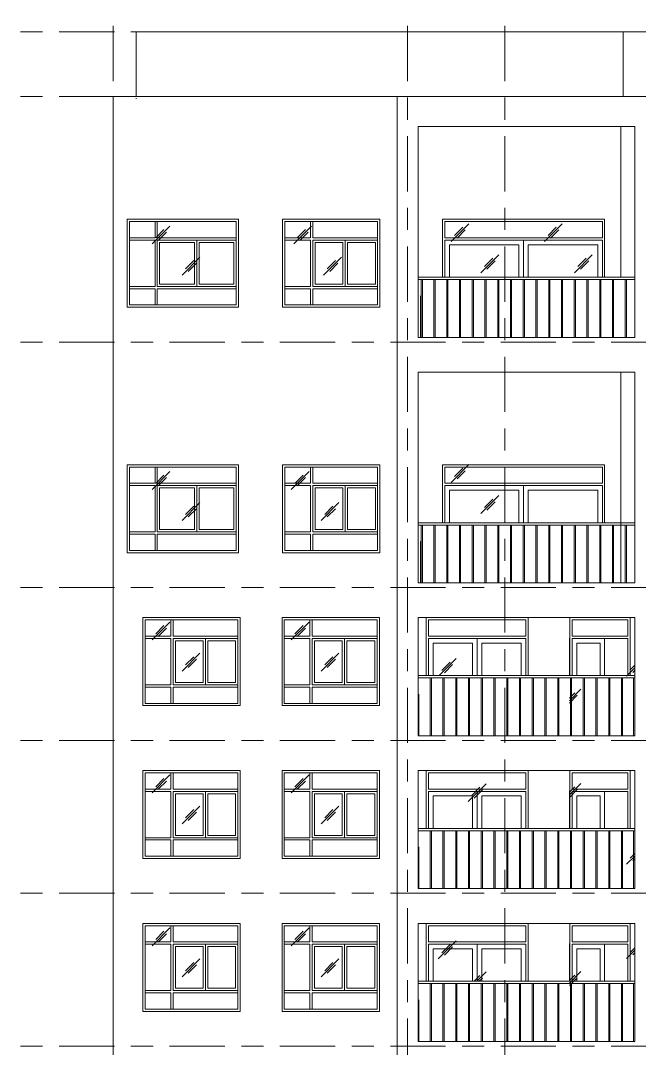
# Model space of a CAD drawing. Header units: millimetres. Extents: x -2100 to 124761, y -10432 to 93550.
# Drawn here: x -2000 to 11350, y 71350 to 93540 of the extents above; entities that cross this region are included whole.
import ezdxf
from ezdxf.xclip import XClip

# ---------------------------------------------------------------- set-up
doc = ezdxf.new("R2010")
doc.units = ezdxf.units.MM
doc.header["$XCLIPFRAME"] = 0
doc.linetypes.add('Centre', pattern=[31.75, 6.35, -4.7625, 15.875, -4.7625])
for name, color, linetype, lineweight in [('CUA', 31, 'Continuous', 9), ('KINH', 152, 'Continuous', 5), ('NET THAY 1', 41, 'Continuous', 5), ('NET THAY 2', 55, 'Continuous', 5), ('NET-THAY', 2, 'Continuous', 9), ('TRUC', 225, 'Continuous', 5)]:
    doc.layers.add(name, color=color, linetype=linetype, lineweight=lineweight)

# ---------------------------------------------------------------- blocks, each defined once
blk = doc.blocks.new('X-PHONG NGU 2 - X-PHONG NGU 2400-1759959-MẶT ĐỨNG TRỤC A-Q')
at = {"layer": 'CUA'}
for p, q in [((300, 84000), (300, 82100)), ((2700, 84000), (300, 84000)), ((350, 83950), (2650, 83950)), ((350, 82150), (350, 83950)), ((950, 83950), (900, 83950)), ((900, 83950), (900, 83600)), ((950, 83600), (950, 83950)), ((2650, 83950), (2650, 82150)), ((2700, 82100), (2700, 84000)), ((900, 83600), (350, 83600)), ((350, 83600), (350, 83550)), ((350, 83550), (900, 83550)), ((900, 83550), (900, 82550)), ((2650, 83600), (950, 83600)), ((950, 82550), (950, 83550)), ((950, 83550), (2650, 83550)), ((1800, 83550), (950, 83550)), ((950, 83550), (950, 82550)), ((1000, 82600), (1000, 83500)), ((1000, 83500), (1750, 83500)), ((1750, 83500), (1750, 82600)), ((1800, 82550), (1800, 83550)), ((1850, 83500), (2600, 83500)), ((1850, 82600), (1850, 83500)), ((2600, 83500), (2600, 82600)), ((2650, 83550), (2650, 83600)), ((900, 82550), (350, 82550)), ((350, 82550), (350, 82500)), ((2650, 82550), (950, 82550)), ((950, 82550), (1800, 82550)), ((1750, 82600), (1000, 82600)), ((2600, 82600), (1850, 82600)), ((2650, 82500), (2650, 82550)), ((350, 82500), (900, 82500)), ((900, 82500), (900, 82150)), ((950, 82150), (950, 82500)), ((950, 82500), (2650, 82500)), ((2650, 82150), (350, 82150)), ((900, 82150), (950, 82150)), ((300, 82100), (2700, 82100))]:
    blk.add_line(p, q, dxfattribs=at)
blk = doc.blocks.new('X-PHONG NGU 2 - X-PHONG NGU 2_Recovery_-1759957-MẶT ĐỨNG TRỤC A-Q')
at = {"layer": 'CUA'}
for p, q in [((3653, 84100), (3653, 82200)), ((5753, 84100), (3653, 84100)), ((3703, 84050), (5703, 84050)), ((3703, 82250), (3703, 84050)), ((4303, 84050), (4253, 84050)), ((4253, 84050), (4253, 83700)), ((4303, 83700), (4303, 84050)), ((5703, 84050), (5703, 82250)), ((5753, 82200), (5753, 84100)), ((4253, 83700), (3703, 83700)), ((3703, 83700), (3703, 83650)), ((5703, 83700), (4303, 83700)), ((5703, 83650), (5703, 83700)), ((3703, 83650), (4253, 83650)), ((4253, 83650), (4253, 82650)), ((5003, 83650), (4303, 83650)), ((4303, 83650), (4303, 82650)), ((4303, 82650), (4303, 83650)), ((4303, 83650), (5703, 83650)), ((4353, 82700), (4353, 83600)), ((4353, 83600), (4953, 83600)), ((4953, 83600), (4953, 82700)), ((5003, 82650), (5003, 83650)), ((5053, 83600), (5653, 83600)), ((5053, 82700), (5053, 83600)), ((5653, 83600), (5653, 82700)), ((4253, 82650), (3703, 82650)), ((3703, 82650), (3703, 82600)), ((3703, 82600), (4253, 82600)), ((4253, 82600), (4253, 82250)), ((4303, 82650), (5003, 82650)), ((5703, 82650), (4303, 82650)), ((4303, 82250), (4303, 82600)), ((4303, 82600), (5703, 82600)), ((4953, 82700), (4353, 82700)), ((5653, 82700), (5053, 82700)), ((5703, 82600), (5703, 82650)), ((3653, 82200), (5753, 82200)), ((5703, 82250), (3703, 82250)), ((4253, 82250), (4303, 82250))]:
    blk.add_line(p, q, dxfattribs=at)
blk = doc.blocks.new('Railing - 25mm-V61-MẶT ĐỨNG TRỤC A-Q')
at = {"layer": 'NET THAY 2'}
blk.add_line((30025, 87600), (30025, 86700), dxfattribs=at)
blk = doc.blocks.new('Railing - 25mm-1425477-MẶT ĐỨNG TRỤC A-Q')
at = {"layer": 'NET THAY 2'}
for p, q in [((30037, 86700), (30037, 87950)), ((30062, 87950), (30062, 86700))]:
    blk.add_line(p, q, dxfattribs=at)
blk = doc.blocks.new('Railing - 25mm-V62-MẶT ĐỨNG TRỤC A-Q')
at = {"layer": 'NET THAY 2'}
blk.add_line((32775, 86700), (32775, 87950), dxfattribs=at)
blk = doc.blocks.new('Railing - Railing-1821294-MẶT ĐỨNG TRỤC A-Q')
for name, p in [('Railing - 25mm-1425477-MẶT ĐỨNG TRỤC A-Q', (-23200, -64700)), ('Railing - 25mm-1425477-MẶT ĐỨNG TRỤC A-Q', (-22925, -64700)), ('Railing - 25mm-1425477-MẶT ĐỨNG TRỤC A-Q', (-22650, -64700)), ('Railing - 25mm-1425477-MẶT ĐỨNG TRỤC A-Q', (-22375, -64700)), ('Railing - 25mm-1425477-MẶT ĐỨNG TRỤC A-Q', (-22100, -64700)), ('Railing - 25mm-1425477-MẶT ĐỨNG TRỤC A-Q', (-21825, -64700)), ('Railing - 25mm-1425477-MẶT ĐỨNG TRỤC A-Q', (-21550, -64700)), ('Railing - 25mm-1425477-MẶT ĐỨNG TRỤC A-Q', (-21275, -64700)), ('Railing - 25mm-1425477-MẶT ĐỨNG TRỤC A-Q', (-21000, -64700)), ('Railing - 25mm-1425477-MẶT ĐỨNG TRỤC A-Q', (-20725, -64700)), ('Railing - 25mm-1425477-MẶT ĐỨNG TRỤC A-Q', (-20450, -64700)), ('Railing - 25mm-1425477-MẶT ĐỨNG TRỤC A-Q', (-20175, -64700)), ('Railing - 25mm-1425477-MẶT ĐỨNG TRỤC A-Q', (-19900, -64700)), ('Railing - 25mm-1425477-MẶT ĐỨNG TRỤC A-Q', (-19625, -64700)), ('Railing - 25mm-1425477-MẶT ĐỨNG TRỤC A-Q', (-19350, -64700)), ('Railing - 25mm-1425477-MẶT ĐỨNG TRỤC A-Q', (-19075, -64700)), ('Railing - 25mm-V62-MẶT ĐỨNG TRỤC A-Q', (-21550, -64700)), ('Railing - 25mm-V61-MẶT ĐỨNG TRỤC A-Q', (-23437, -64700))]:
    blk.add_blockref(name, p)
blk = doc.blocks.new('CUA SAN PHOI LUA1 - CUA SAN PHOI LUA 700-1661581-MẶT ĐỨNG TRỤC A-Q')
at = {"layer": 'CUA'}
for p, q in [((9850, 24060), (9840, 24060)), ((9840, 23250), (9840, 24060)), ((11100, 24100), (9900, 24100)), ((9900, 23250), (9900, 24050)), ((9900, 24050), (11100, 24050)), ((10600, 24050), (10600, 23250)), ((11100, 23250), (11100, 24050)), ((10000, 23950), (10000, 23250)), ((10000, 23950), (10500, 23950)), ((10500, 23250), (10500, 23950))]:
    blk.add_line(p, q, dxfattribs=at)
for points in [[(9850, 23250), (9850, 24500), (11150, 24500), (11150, 23250)], [(9900, 24100), (9900, 24450), (11100, 24450), (11100, 24100)]]:
    blk.add_lwpolyline(points, dxfattribs=at)
blk = doc.blocks.new('CUA LO GIA _LUA_ - CUA LO GIA _LUA_-1365713-MẶT ĐỨNG TRỤC A-Q')
at = {"layer": 'CUA'}
for p, q in [((6750, 23250), (6750, 24100)), ((8900, 24100), (6800, 24100)), ((7850, 24050), (6800, 24050)), ((6800, 23250), (6800, 24050)), ((6800, 24050), (6800, 23250)), ((6800, 24050), (8900, 24050)), ((7850, 24050), (7850, 23250)), ((8900, 23250), (8900, 24050)), ((8950, 24100), (8950, 23250)), ((6900, 23950), (6900, 23250)), ((6900, 23950), (7750, 23950)), ((7750, 23250), (7750, 23950)), ((7950, 23950), (8800, 23950)), ((7950, 23950), (7950, 23250)), ((8800, 23250), (8800, 23950))]:
    blk.add_line(p, q, dxfattribs=at)
for points in [[(6750, 24100), (6750, 24500), (8950, 24500), (8950, 24100)], [(6800, 24100), (6800, 24450), (8900, 24450), (8900, 24100)]]:
    blk.add_lwpolyline(points, dxfattribs=at)
blk = doc.blocks.new('Top Rail Type - Top Rail_Internal_-1821309-MẶT ĐỨNG TRỤC A-Q')
at = {"layer": 'NET THAY 1'}
for p, q in [((11250, 22950), (6575, 22950)), ((6575, 22900), (11250, 22900))]:
    blk.add_line(p, q, dxfattribs=at)
blk = doc.blocks.new('A$C26D738F4')
at = {"layer": 'KINH'}
h = blk.add_hatch(dxfattribs=at)
h.set_pattern_fill('FP_11', color=256, style=0, pattern_type=2)
h.set_pattern_definition([(45.204, (22327, -14003.6), (0.002, 2032), [252.7, -2610.8]), (45.204, (22272.3, -13948.4), (0.002, 2032), [252.7, -2610.8]), (45.204, (22197, -14079.4), (0.002, 2032), [544.27, -2319.24]), (45.204, (20955.1, -12642.1), (0.002, 2032), [252.7, -2610.8]), (45.204, (20900.3, -12587), (0.002, 2032), [252.7, -2610.8]), (45.204, (20825, -12718), (0.002, 2032), [544.27, -2319.24])])
h.paths.add_polyline_path([(36897, -2483), (36897, -383), (35487, -383), (35487, -2483)])
h = blk.add_hatch(dxfattribs=at)
h.set_pattern_fill('FP_11', color=256, style=0, pattern_type=2)
h.set_pattern_definition([(45.204, (24372, -13995.6), (0.002, 2032), [252.7, -2610.8]), (45.204, (24317.3, -13940.5), (0.002, 2032), [252.7, -2610.8]), (45.204, (24242, -14071.5), (0.002, 2032), [544.27, -2319.24]), (45.204, (23000.1, -12634.2), (0.002, 2032), [252.7, -2610.8]), (45.204, (22945.3, -12579), (0.002, 2032), [252.7, -2610.8]), (45.204, (22870, -12710), (0.002, 2032), [544.27, -2319.24])])
h.paths.add_polyline_path([(39987, -2600), (39987, -1400), (37787, -1400), (37787, -2600)])
at = {"layer": 'NET-THAY'}
for p, q in [((35487, -100), (40162, -100)), ((43097, -750), (43097, -2650)), ((43997, -2650), (43997, -750)), ((35487, -2650), (40162, -2650))]:
    blk.add_line(p, q, dxfattribs=at)
for points in [[(40612, 50), (40612, -3250)], [(46737, 50), (46737, -3250)], [(35487, -100), (35487, -2650)], [(40162, -100), (40162, -2650)]]:
    blk.add_lwpolyline(points, dxfattribs=at)
at = {"layer": 'CUA', "rotation": 180}
for name, p in [('X-PHONG NGU 2 - X-PHONG NGU 2_Recovery_-1759957-MẶT ĐỨNG TRỤC A-Q', (46750, 81450)), ('X-PHONG NGU 2 - X-PHONG NGU 2_Recovery_-1759957-MẶT ĐỨNG TRỤC A-Q', (49750, 81450)), ('CUA SAN PHOI LUA1 - CUA SAN PHOI LUA 700-1661581-MẶT ĐỨNG TRỤC A-Q', (46737, 21850))]:
    blk.add_blockref(name, p, dxfattribs=at)
at = {"layer": 'CUA'}
ref = blk.add_blockref('CUA LO GIA _LUA_ - CUA LO GIA _LUA_-1365713-MẶT ĐỨNG TRỤC A-Q', (46737, 21850), dxfattribs=dict(at, rotation=180))
XClip(ref).set_block_clipping_path([(6687.0112703076, 23250.0000000015), (9036.199414279, 24500.0000000003)])
at = {"layer": 'NET THAY 1', "rotation": 180}
for name, p in [('Railing - Railing-1821294-MẶT ĐỨNG TRỤC A-Q', (46737, 21900)), ('Top Rail Type - Top Rail_Internal_-1821309-MẶT ĐỨNG TRỤC A-Q', (46737, 21550))]:
    blk.add_blockref(name, p, dxfattribs=at)

msp = doc.modelspace()

# ---------------------------------------------------------------- hatches: boundary and pattern name
at = {"layer": 'KINH'}
h = msp.add_hatch(dxfattribs=at)
h.set_pattern_fill('FP_11', color=256, angle=180, style=0, pattern_type=2)
h.set_pattern_definition([(225.204, (15860, 100548.4), (-0.002, -2032), [252.7, -2610.8]), (225.204, (15914.8, 100493.3), (-0.002, -2032), [252.7, -2610.8]), (225.204, (15990.1, 100624.3), (-0.002, -2032), [544.27, -2319.24]), (225.204, (17232, 99187), (-0.002, -2032), [252.7, -2610.8]), (225.204, (17286.7, 99131.8), (-0.002, -2032), [252.7, -2610.8]), (225.204, (17362, 99262.9), (-0.002, -2032), [544.27, -2319.24])])
h.paths.add_polyline_path([(299.9, 89250), (299.9, 87350), (2739.9, 87350), (2739.9, 89250)])
h = msp.add_hatch(dxfattribs=at)
h.set_pattern_fill('FP_11', color=256, angle=180, style=0, pattern_type=2)
h.set_pattern_definition([(225.204, (18913.5, 100548.4), (-0.002, -2032), [252.7, -2610.8]), (225.204, (18968.2, 100493.3), (-0.002, -2032), [252.7, -2610.8]), (225.204, (19043.6, 100624.3), (-0.002, -2032), [544.27, -2319.24]), (225.204, (20285.4, 99187), (-0.002, -2032), [252.7, -2610.8]), (225.204, (20340.2, 99131.8), (-0.002, -2032), [252.7, -2610.8]), (225.204, (20415.5, 99262.9), (-0.002, -2032), [544.27, -2319.24])])
h.paths.add_polyline_path([(3353.4, 89250), (3353.4, 87350), (5793.4, 87350), (5793.4, 89250)])
h = msp.add_hatch(dxfattribs=at)
h.set_pattern_fill('FP_11', color=256, angle=180, style=0, pattern_type=2)
h.set_pattern_definition([(225.204, (22306.6, 100598.4), (-0.002, -2032), [252.7, -2610.8]), (225.204, (22361.3, 100543.3), (-0.002, -2032), [252.7, -2610.8]), (225.204, (22436.7, 100674.3), (-0.002, -2032), [544.27, -2319.24]), (225.204, (23678.5, 99237), (-0.002, -2032), [252.7, -2610.8]), (225.204, (23733.3, 99181.8), (-0.002, -2032), [252.7, -2610.8]), (225.204, (23808.6, 99312.9), (-0.002, -2032), [544.27, -2319.24])])
h.paths.add_polyline_path([(7086.5, 89400), (7099.9, 88000), (10606.7, 88000), (10593.2, 89400)])
h = msp.add_hatch(dxfattribs=at)
h.set_pattern_fill('FP_11', color=256, angle=180, style=0, pattern_type=2)
h.set_pattern_definition([(225.204, (15860, 95248.4), (-0.002, -2032), [252.7, -2610.8]), (225.204, (15914.8, 95193.3), (-0.002, -2032), [252.7, -2610.8]), (225.204, (15990.1, 95324.3), (-0.002, -2032), [544.27, -2319.24]), (225.204, (17232, 93887), (-0.002, -2032), [252.7, -2610.8]), (225.204, (17286.7, 93831.8), (-0.002, -2032), [252.7, -2610.8]), (225.204, (17362, 93962.9), (-0.002, -2032), [544.27, -2319.24])])
h.paths.add_polyline_path([(299.9, 83950), (299.9, 82050), (2739.9, 82050), (2739.9, 83950)])
h = msp.add_hatch(dxfattribs=at)
h.set_pattern_fill('FP_11', color=256, angle=180, style=0, pattern_type=2)
h.set_pattern_definition([(225.204, (18860, 95248.4), (-0.002, -2032), [252.7, -2610.8]), (225.204, (18914.8, 95193.3), (-0.002, -2032), [252.7, -2610.8]), (225.204, (18990.1, 95324.3), (-0.002, -2032), [544.27, -2319.24]), (225.204, (20232, 93887), (-0.002, -2032), [252.7, -2610.8]), (225.204, (20286.7, 93831.8), (-0.002, -2032), [252.7, -2610.8]), (225.204, (20362, 93962.9), (-0.002, -2032), [544.27, -2319.24])])
h.paths.add_polyline_path([(3639.9, 83950), (3653.4, 82050), (5753.4, 82050), (5739.9, 83950)])
h = msp.add_hatch(dxfattribs=at)
h.set_pattern_fill('FP_11', color=256, angle=180, style=0, pattern_type=2)
h.set_pattern_definition([(225.204, (22306.6, 95398.4), (-0.002, -2032), [252.7, -2610.8]), (225.204, (22361.3, 95343.3), (-0.002, -2032), [252.7, -2610.8]), (225.204, (22436.7, 95474.3), (-0.002, -2032), [544.27, -2319.24]), (225.204, (23678.5, 94037), (-0.002, -2032), [252.7, -2610.8]), (225.204, (23733.3, 93981.8), (-0.002, -2032), [252.7, -2610.8]), (225.204, (23808.6, 94112.9), (-0.002, -2032), [544.27, -2319.24])])
h.paths.add_polyline_path([(7086.5, 84100), (7099.9, 82200), (9199.9, 82200), (9186.5, 84100)])
h = msp.add_hatch(dxfattribs=at)
h.set_pattern_fill('FP_11', color=256, angle=180, style=0, pattern_type=2)
h.set_pattern_definition([(225.204, (15860, 91998.4), (-0.002, -2032), [252.7, -2610.8]), (225.204, (15914.8, 91943.3), (-0.002, -2032), [252.7, -2610.8]), (225.204, (15990.1, 92074.3), (-0.002, -2032), [544.27, -2319.24]), (225.204, (17232, 90637), (-0.002, -2032), [252.7, -2610.8]), (225.204, (17286.7, 90581.8), (-0.002, -2032), [252.7, -2610.8]), (225.204, (17362, 90712.9), (-0.002, -2032), [544.27, -2319.24])])
h.paths.add_polyline_path([(639.9, 80600), (639.9, 78700), (2739.9, 78700), (2739.9, 80600)])
h = msp.add_hatch(dxfattribs=at)
h.set_pattern_fill('FP_11', color=256, angle=180, style=0, pattern_type=2)
h.set_pattern_definition([(225.204, (18860, 91998.4), (-0.002, -2032), [252.7, -2610.8]), (225.204, (18914.8, 91943.3), (-0.002, -2032), [252.7, -2610.8]), (225.204, (18990.1, 92074.3), (-0.002, -2032), [544.27, -2319.24]), (225.204, (20232, 90637), (-0.002, -2032), [252.7, -2610.8]), (225.204, (20286.7, 90581.8), (-0.002, -2032), [252.7, -2610.8]), (225.204, (20362, 90712.9), (-0.002, -2032), [544.27, -2319.24])])
h.paths.add_polyline_path([(3639.9, 80600), (3639.9, 78700), (5739.9, 78700), (5739.9, 80600)])
h = msp.add_hatch(dxfattribs=at)
h.set_pattern_fill('FP_11', color=256, angle=180, style=0, pattern_type=2)
h.set_pattern_definition([(225.204, (15860, 88698.4), (-0.002, -2032), [252.7, -2610.8]), (225.204, (15914.8, 88643.3), (-0.002, -2032), [252.7, -2610.8]), (225.204, (15990.1, 88774.3), (-0.002, -2032), [544.27, -2319.24]), (225.204, (17232, 87337), (-0.002, -2032), [252.7, -2610.8]), (225.204, (17286.7, 87281.8), (-0.002, -2032), [252.7, -2610.8]), (225.204, (17362, 87412.9), (-0.002, -2032), [544.27, -2319.24])])
h.paths.add_polyline_path([(639.9, 77300), (639.9, 75400), (2739.9, 75400), (2739.9, 77300)])
h = msp.add_hatch(dxfattribs=at)
h.set_pattern_fill('FP_11', color=256, angle=180, style=0, pattern_type=2)
h.set_pattern_definition([(225.204, (18860, 88698.4), (-0.002, -2032), [252.7, -2610.8]), (225.204, (18914.8, 88643.3), (-0.002, -2032), [252.7, -2610.8]), (225.204, (18990.1, 88774.3), (-0.002, -2032), [544.27, -2319.24]), (225.204, (20232, 87337), (-0.002, -2032), [252.7, -2610.8]), (225.204, (20286.7, 87281.8), (-0.002, -2032), [252.7, -2610.8]), (225.204, (20362, 87412.9), (-0.002, -2032), [544.27, -2319.24])])
h.paths.add_polyline_path([(3639.9, 77300), (3639.9, 75400), (5739.9, 75400), (5739.9, 77300)])
h = msp.add_hatch(dxfattribs=at)
h.set_pattern_fill('FP_11', color=256, angle=180, style=0, pattern_type=2)
h.set_pattern_definition([(225.204, (15860, 85398.4), (-0.002, -2032), [252.7, -2610.8]), (225.204, (15914.8, 85343.3), (-0.002, -2032), [252.7, -2610.8]), (225.204, (15990.1, 85474.3), (-0.002, -2032), [544.27, -2319.24]), (225.204, (17232, 84037), (-0.002, -2032), [252.7, -2610.8]), (225.204, (17286.7, 83981.8), (-0.002, -2032), [252.7, -2610.8]), (225.204, (17362, 84112.9), (-0.002, -2032), [544.27, -2319.24])])
h.paths.add_polyline_path([(639.9, 74000), (639.9, 72100), (2739.9, 72100), (2739.9, 74000)])
h = msp.add_hatch(dxfattribs=at)
h.set_pattern_fill('FP_11', color=256, angle=180, style=0, pattern_type=2)
h.set_pattern_definition([(225.204, (18860, 85398.4), (-0.002, -2032), [252.7, -2610.8]), (225.204, (18914.8, 85343.3), (-0.002, -2032), [252.7, -2610.8]), (225.204, (18990.1, 85474.3), (-0.002, -2032), [544.27, -2319.24]), (225.204, (20232, 84037), (-0.002, -2032), [252.7, -2610.8]), (225.204, (20286.7, 83981.8), (-0.002, -2032), [252.7, -2610.8]), (225.204, (20362, 84112.9), (-0.002, -2032), [544.27, -2319.24])])
h.paths.add_polyline_path([(3639.9, 74000), (3639.9, 72100), (5739.9, 72100), (5739.9, 74000)])

# ---------------------------------------------------------------- linework, layer by layer
at = {"layer": 'CUA'}
for p, q in [((7099.9, 88000), (7099.9, 88850)), ((10549.9, 88850), (7149.9, 88850)), ((8849.9, 88800), (7149.9, 88800)), ((7149.9, 88000), (7149.9, 88800)), ((7149.9, 88800), (7149.9, 88000)), ((7149.9, 88800), (10549.9, 88800)), ((8849.9, 88800), (8849.9, 88000)), ((10549.9, 88000), (10549.9, 88800)), ((10599.9, 88850), (10599.9, 88000)), ((7249.9, 88700), (7249.9, 88000)), ((7249.9, 88700), (8749.9, 88700)), ((8749.9, 88000), (8749.9, 88700)), ((8949.9, 88700), (10449.9, 88700)), ((8949.9, 88700), (8949.9, 88000)), ((10449.9, 88000), (10449.9, 88700)), ((7099.9, 82700), (7099.9, 83550)), ((10549.9, 83550), (7149.9, 83550)), ((8849.9, 83500), (7149.9, 83500)), ((7149.9, 82700), (7149.9, 83500)), ((7149.9, 83500), (7149.9, 82700)), ((7149.9, 83500), (10549.9, 83500)), ((8849.9, 83500), (8849.9, 82700)), ((10549.9, 82700), (10549.9, 83500)), ((10599.9, 83550), (10599.9, 82700)), ((7249.9, 83400), (7249.9, 82700)), ((7249.9, 83400), (8749.9, 83400)), ((8749.9, 82700), (8749.9, 83400)), ((8949.9, 83400), (10449.9, 83400)), ((8949.9, 83400), (8949.9, 82700)), ((10449.9, 82700), (10449.9, 83400))]:
    msp.add_line(p, q, dxfattribs=at)
for points in [[(7099.9, 88850), (7099.9, 89250), (10599.9, 89250), (10599.9, 88850)], [(7149.9, 88850), (7149.9, 89200), (10549.9, 89200), (10549.9, 88850)], [(7099.9, 83550), (7099.9, 83950), (10599.9, 83950), (10599.9, 83550)], [(7149.9, 83550), (7149.9, 83900), (10549.9, 83900), (10549.9, 83550)]]:
    msp.add_lwpolyline(points, dxfattribs=at)
at = {"layer": 'NET THAY 1'}
for p, q in [((11249.8, 88000), (6574.9, 88000)), ((6574.9, 87950), (11249.8, 87950)), ((11249.8, 82700), (6574.9, 82700)), ((6574.9, 82650), (11249.8, 82650))]:
    msp.add_line(p, q, dxfattribs=at)
at = {"layer": 'NET-THAY'}
for p, q in [((497, 91900), (497, 93300)), ((42097, 93300), (497, 93300)), ((10996.9, 93300), (10996.9, 91900)), ((-0.1, 91900), (26649.9, 91900)), ((-0.1, 91900), (-0.1, 81250)), ((6124.9, 86700), (6124.9, 91900)), ((-0.1, 91850), (-0.1, 91700)), ((497, 91850), (497, 91865)), ((11249.9, 91250), (6574.9, 91250)), ((6574.9, 86700), (6574.9, 91250)), ((10949.9, 88000), (10949.9, 91250)), ((11249.9, 86700), (11249.9, 91250)), ((299.9, 89250), (2699.9, 89250)), ((2699.9, 89250), (2699.9, 87350)), ((3653.4, 87350), (3653.4, 89250)), ((3653.4, 89250), (5753.4, 89250)), ((5753.4, 89250), (5753.4, 87350)), ((7099.9, 88000), (7099.9, 89250)), ((7099.9, 89250), (10599.9, 89250)), ((10599.9, 89250), (10599.9, 88000)), ((2699.9, 87350), (299.9, 87350)), ((5753.4, 87350), (3653.4, 87350)), ((6124.9, 81250), (6124.9, 86700)), ((11249.9, 86700), (6574.9, 86700)), ((10949.8, 81400), (10949.8, 85950)), ((11249.8, 81400), (11249.8, 85950)), ((299.9, 83950), (2699.9, 83950)), ((2699.9, 83950), (2699.9, 82050)), ((3653.4, 82050), (3653.4, 83950)), ((3653.4, 83950), (5753.4, 83950)), ((5753.4, 83950), (5753.4, 82050)), ((7099.9, 82700), (7099.9, 83950)), ((7099.9, 83950), (10599.9, 83950)), ((10599.9, 83950), (10599.9, 82700)), ((2699.9, 82050), (299.9, 82050)), ((5753.4, 82050), (3653.4, 82050)), ((-0.1, 81250), (-0.1, 81100))]:
    msp.add_line(p, q, dxfattribs=at)
msp.add_lwpolyline([(11250.1, 81400), (6574.9, 81400), (6574.9, 85950), (11249.9, 85950)], dxfattribs=at)
at = {"layer": 'TRUC', "linetype": 'Centre', "ltscale": 75}
for p, q in [((-0.1, -3849.3), (-0.1, 93540.4)), ((6349.9, -3849.3), (6349.9, 93540.4)), ((8449.9, -3849.3), (8449.9, 93540.4)), ((-2000.1, 93300), (44599.9, 93300)), ((-2000.1, 91900), (44599.9, 91900)), ((-2000.1, 86600), (44599.9, 86600)), ((-2000.1, 81300), (44599.9, 81300)), ((-2000.1, 78000), (44599.9, 78000)), ((-2000.1, 74700), (44599.9, 74700)), ((-2000.1, 71400), (44599.9, 71400))]:
    msp.add_line(p, q, dxfattribs=at)

# ---------------------------------------------------------------- block references
for name, p in [('Railing - 25mm-1425477-MẶT ĐỨNG TRỤC A-Q', (-23394.4, 0)), ('Railing - 25mm-1425477-MẶT ĐỨNG TRỤC A-Q', (-23119.4, 0)), ('Railing - 25mm-1425477-MẶT ĐỨNG TRỤC A-Q', (-22844.4, 0)), ('Railing - 25mm-1425477-MẶT ĐỨNG TRỤC A-Q', (-22569.4, 0)), ('Railing - 25mm-1425477-MẶT ĐỨNG TRỤC A-Q', (-22294.4, 0)), ('Railing - 25mm-1425477-MẶT ĐỨNG TRỤC A-Q', (-22019.4, 0)), ('Railing - 25mm-1425477-MẶT ĐỨNG TRỤC A-Q', (-21744.4, 0)), ('Railing - 25mm-1425477-MẶT ĐỨNG TRỤC A-Q', (-21469.4, 0)), ('Railing - 25mm-1425477-MẶT ĐỨNG TRỤC A-Q', (-21194.4, 0)), ('Railing - 25mm-1425477-MẶT ĐỨNG TRỤC A-Q', (-20919.4, 0)), ('Railing - 25mm-1425477-MẶT ĐỨNG TRỤC A-Q', (-20644.4, 0)), ('Railing - 25mm-1425477-MẶT ĐỨNG TRỤC A-Q', (-20369.4, 0)), ('Railing - 25mm-1425477-MẶT ĐỨNG TRỤC A-Q', (-20094.4, 0)), ('Railing - 25mm-1425477-MẶT ĐỨNG TRỤC A-Q', (-19819.4, 0)), ('Railing - 25mm-1425477-MẶT ĐỨNG TRỤC A-Q', (-19544.4, 0)), ('Railing - 25mm-1425477-MẶT ĐỨNG TRỤC A-Q', (-19269.4, 0)), ('Railing - 25mm-1425477-MẶT ĐỨNG TRỤC A-Q', (-18994.4, 0)), ('Railing - 25mm-V61-MẶT ĐỨNG TRỤC A-Q', (-23394.4, 0)), ('Railing - 25mm-1425477-MẶT ĐỨNG TRỤC A-Q', (-23394.4, -5300)), ('Railing - 25mm-1425477-MẶT ĐỨNG TRỤC A-Q', (-23119.4, -5300)), ('Railing - 25mm-1425477-MẶT ĐỨNG TRỤC A-Q', (-22844.4, -5300)), ('Railing - 25mm-1425477-MẶT ĐỨNG TRỤC A-Q', (-22569.4, -5300)), ('Railing - 25mm-1425477-MẶT ĐỨNG TRỤC A-Q', (-22294.4, -5300)), ('Railing - 25mm-1425477-MẶT ĐỨNG TRỤC A-Q', (-22019.4, -5300)), ('Railing - 25mm-1425477-MẶT ĐỨNG TRỤC A-Q', (-21744.4, -5300)), ('Railing - 25mm-1425477-MẶT ĐỨNG TRỤC A-Q', (-21469.4, -5300)), ('Railing - 25mm-1425477-MẶT ĐỨNG TRỤC A-Q', (-21194.4, -5300)), ('Railing - 25mm-1425477-MẶT ĐỨNG TRỤC A-Q', (-20919.4, -5300)), ('Railing - 25mm-1425477-MẶT ĐỨNG TRỤC A-Q', (-20644.4, -5300)), ('Railing - 25mm-1425477-MẶT ĐỨNG TRỤC A-Q', (-20369.4, -5300)), ('Railing - 25mm-1425477-MẶT ĐỨNG TRỤC A-Q', (-20094.4, -5300)), ('Railing - 25mm-1425477-MẶT ĐỨNG TRỤC A-Q', (-19819.4, -5300)), ('Railing - 25mm-1425477-MẶT ĐỨNG TRỤC A-Q', (-19544.4, -5300)), ('Railing - 25mm-1425477-MẶT ĐỨNG TRỤC A-Q', (-19269.4, -5300)), ('Railing - 25mm-1425477-MẶT ĐỨNG TRỤC A-Q', (-18994.4, -5300)), ('Railing - 25mm-V61-MẶT ĐỨNG TRỤC A-Q', (-23394.4, -5300))]:
    msp.add_blockref(name, p)
at = {"layer": 'CUA'}
for name, p in [('X-PHONG NGU 2 - X-PHONG NGU 2400-1759959-MẶT ĐỨNG TRỤC A-Q', (0, 5250)), ('X-PHONG NGU 2 - X-PHONG NGU 2_Recovery_-1759957-MẶT ĐỨNG TRỤC A-Q', (0, 5150)), ('X-PHONG NGU 2 - X-PHONG NGU 2400-1759959-MẶT ĐỨNG TRỤC A-Q', (0, -50)), ('X-PHONG NGU 2 - X-PHONG NGU 2_Recovery_-1759957-MẶT ĐỨNG TRỤC A-Q', (0, -150))]:
    msp.add_blockref(name, p, dxfattribs=at)
at = {"layer": 'NET-THAY', "rotation": 180}
for p in [(46736.8, 78000), (46736.8, 74700), (46736.8, 71400), (46736.8, 68100)]:
    msp.add_blockref('A$C26D738F4', p, dxfattribs=at)

doc.saveas('drawing.dxf')
